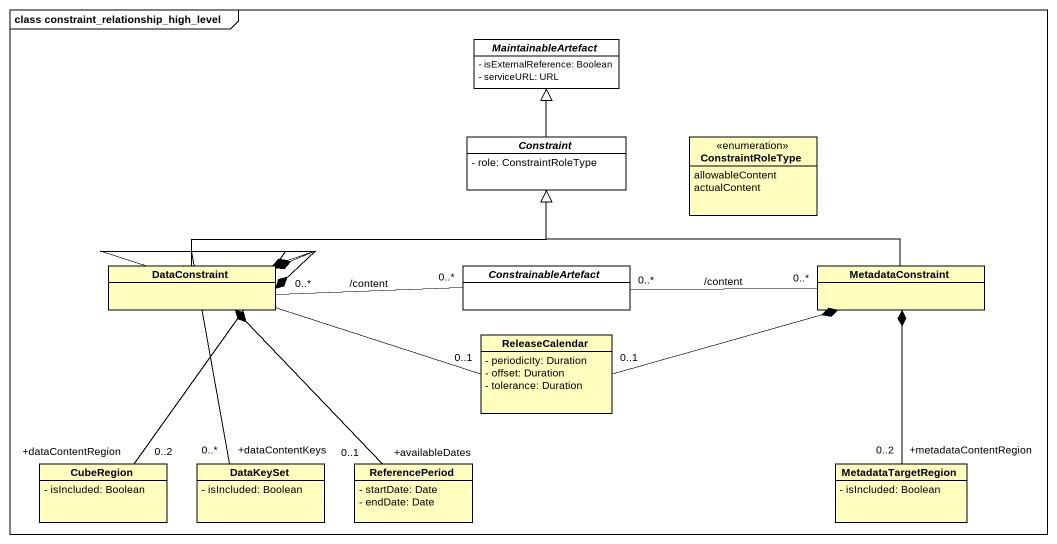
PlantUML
@startuml
mainframe class constraint_relationship_high_level
hide circle
hide empty members
skinparam classAttributeIconSize 0
abstract class MaintainableArtefact #FFFFFF {
  - isExternalReference: Boolean
  - serviceURL: URL
}
abstract class Constraint #FFFFFF {
  - role: ConstraintRoleType
}
enum ConstraintRoleType #FFFEBF {
  allowableContent
  actualContent
}
class DataConstraint #FFFEBF
abstract class ConstrainableArtefact #FFFFFF
class MetadataConstraint #FFFEBF
class ReleaseCalendar #FFFEBF {
  - periodicity: Duration
  - offset: Duration
  - tolerance: Duration
}
class CubeRegion #FFFEBF {
  - isIncluded: Boolean
}
class DataKeySet #FFFEBF {
  - isIncluded: Boolean
}
class ReferencePeriod #FFFEBF {
  - startDate: Date
  - endDate: Date
}
class MetadataTargetRegion #FFFEBF {
  - isIncluded: Boolean
}
Constraint -up-|> MaintainableArtefact
DataConstraint -right-|> Constraint
ConstrainableArtefact "0..*" -left- "0..*" DataConstraint : /content
MetadataConstraint -left-|> Constraint
MetadataConstraint "0..*" -left- "0..*" ConstrainableArtefact : /content
ReleaseCalendar "0..1" -left-* DataConstraint
ReleaseCalendar "0..1" -right-* MetadataConstraint
CubeRegion "+dataContentRegion\n0..2" -up-* DataConstraint
DataKeySet "+dataContentKeys\n0..*" -up-* DataConstraint
ReferencePeriod "+availableDates\n0..1" -up-* DataConstraint
MetadataTargetRegion "+metadataContentRegion\n0..2" -up-* MetadataConstraint
@enduml
